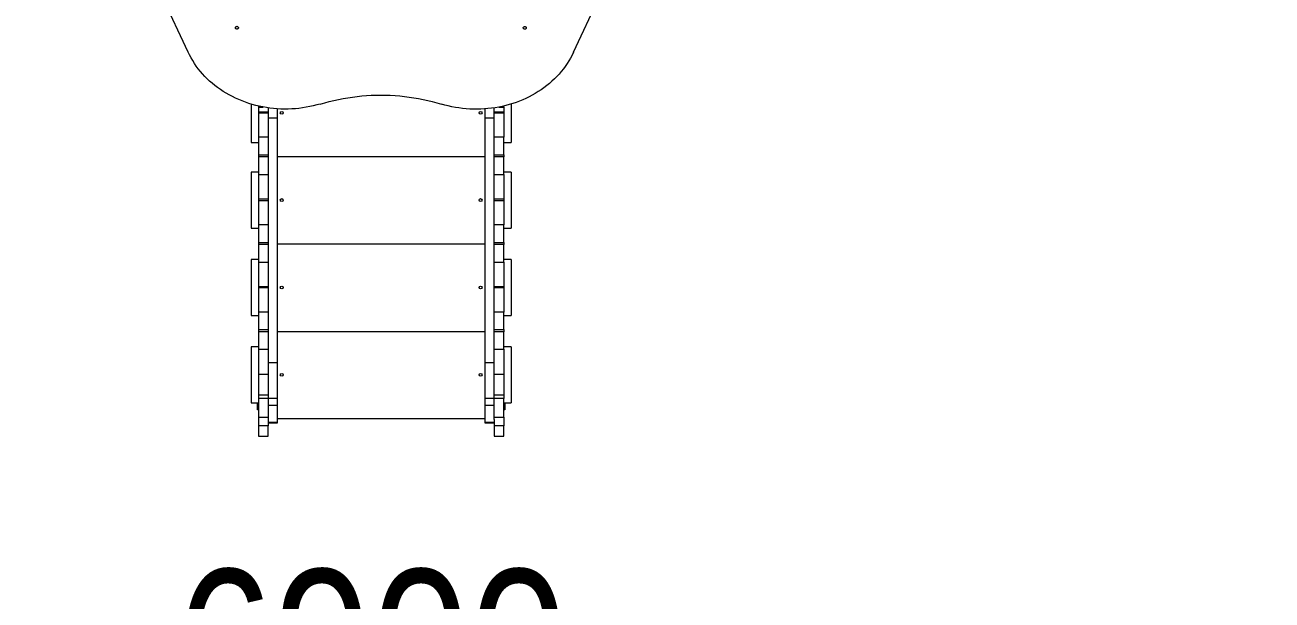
# Model space of a CAD drawing. Header units: millimetres. Extents: x -5010 to 6597, y -5069 to 5109.
# Drawn here: x -1075 to 2486, y -2494 to -851 of the extents above; entities that cross this region are included whole.
import ezdxf

# ---------------------------------------------------------------- set-up
doc = ezdxf.new("R2010")
doc.units = ezdxf.units.MM
for name, color, linetype in [('DIKOM_ОБЪЕКТ', 7, 'Continuous'), ('DIKOM_РАЗМЕР_ЗОНА', 7, 'Continuous'), ('DIKOM_РАЗМЕР_ОБЪЕКТА', 7, 'Continuous')]:
    doc.layers.add(name, color=color, linetype=linetype)
doc.styles.add('style1', font='arial.ttf', dxfattribs={"width": 0.8})
doc.dimstyles.new('1-50', dxfattribs={"dimtxt": 300, "dimasz": 200, "dimexe": 100, "dimexo": 0, "dimgap": 100, "dimtad": 1, "dimtxsty": 'style1', "dimcen": 200, "dimclrd": 7, "dimclre": 7, "dimclrt": 7, "dimadec": 1, "dimazin": 2, "dimtfac": 1, "dimtmove": 0, "dimatfit": 2, "dimfxl": 0, "dimlwd": 25, "dimlwe": 18, "dimarcsym": 0})

# ---------------------------------------------------------------- blocks, each defined once
blk = doc.blocks.new('*D9')
at = {"layer": 'Defpoints', "color": 0, "transparency": 16777216}
for p in [(291.3, 3608.6), (3201.6, -2426.6), (4391.2, -2426.6)]:
    blk.add_point(p, dxfattribs=at)
at = {"layer": 'DIKOM_РАЗМЕР_ОБЪЕКТА', "color": 7, "lineweight": 18, "transparency": 16777216}
for p, q in [((291.3, 3608.6), (4491.2, 3608.6)), ((3201.6, -2426.6), (4491.2, -2426.6))]:
    blk.add_line(p, q, dxfattribs=at)
at = {"layer": 'DIKOM_РАЗМЕР_ОБЪЕКТА', "color": 7, "lineweight": 25, "transparency": 16777216}
blk.add_line((4391.2, 3408.6), (4391.2, -2226.6), dxfattribs=at)
at = {"layer": 'DIKOM_РАЗМЕР_ОБЪЕКТА', "color": 7, "transparency": 16777216}
for points in [[(4357.9, 3408.6), (4424.6, 3408.6), (4391.2, 3608.6)], [(4357.9, -2226.6), (4424.6, -2226.6), (4391.2, -2426.6)]]:
    blk.add_solid(points, dxfattribs=at)
at = {"layer": 'DIKOM_РАЗМЕР_ОБЪЕКТА', "color": 7, "transparency": 16777216, "insert": (4061.5, 287.3), "char_height": 300, "attachment_point": 5, "rotation": 90, "style": 'style1'}
blk.add_mtext('{\\H1.5x;6000}', dxfattribs=at)
blk = doc.blocks.new('*D10')
at = {"layer": 'Defpoints', "color": 0, "transparency": 16777216}
for p in [(3389.6, 467.8), (-3510.4, -215.5), (3389.6, -2964)]:
    blk.add_point(p, dxfattribs=at)
at = {"layer": 'DIKOM_РАЗМЕР_ОБЪЕКТА', "color": 7, "lineweight": 18, "transparency": 16777216}
for p, q in [((3389.6, 467.8), (3389.6, -3064)), ((-3510.4, -215.5), (-3510.4, -3064))]:
    blk.add_line(p, q, dxfattribs=at)
at = {"layer": 'DIKOM_РАЗМЕР_ОБЪЕКТА', "color": 7, "lineweight": 25, "transparency": 16777216}
blk.add_line((-3310.4, -2964), (3189.6, -2964), dxfattribs=at)
at = {"layer": 'DIKOM_РАЗМЕР_ОБЪЕКТА', "color": 7, "transparency": 16777216}
for points in [[(-3310.4, -2930.7), (-3310.4, -2997.4), (-3510.4, -2964)], [(3189.6, -2930.7), (3189.6, -2997.4), (3389.6, -2964)]]:
    blk.add_solid(points, dxfattribs=at)
at = {"layer": 'DIKOM_РАЗМЕР_ОБЪЕКТА', "color": 7, "transparency": 16777216, "insert": (-85, -2634.3), "char_height": 300, "attachment_point": 5, "style": 'style1'}
blk.add_mtext('{\\H1.5x;6900}', dxfattribs=at)
blk = doc.blocks.new('*D11')
at = {"layer": 'Defpoints', "color": 0, "transparency": 16777216}
for p in [(97.8, 5108.6), (2495.6, -4426.6), (6497.5, -4426.6)]:
    blk.add_point(p, dxfattribs=at)
at = {"layer": 'DIKOM_РАЗМЕР_ЗОНА', "color": 7, "lineweight": 18, "transparency": 16777216}
for p, q in [((97.8, 5108.6), (6597.5, 5108.6)), ((2495.6, -4426.6), (6597.5, -4426.6))]:
    blk.add_line(p, q, dxfattribs=at)
at = {"layer": 'DIKOM_РАЗМЕР_ЗОНА', "color": 7, "lineweight": 25, "transparency": 16777216}
blk.add_line((6497.5, 4908.6), (6497.5, -4226.6), dxfattribs=at)
at = {"layer": 'DIKOM_РАЗМЕР_ЗОНА', "color": 7, "transparency": 16777216}
for points in [[(6464.1, 4908.6), (6530.8, 4908.6), (6497.5, 5108.6)], [(6464.1, -4226.6), (6530.8, -4226.6), (6497.5, -4426.6)]]:
    blk.add_solid(points, dxfattribs=at)
at = {"layer": 'DIKOM_РАЗМЕР_ЗОНА', "color": 7, "transparency": 16777216, "insert": (6167.7, -51.5), "char_height": 300, "attachment_point": 5, "rotation": 90, "style": 'style1'}
blk.add_mtext('{\\H1.5x;9500}', dxfattribs=at)
blk = doc.blocks.new('*D12')
at = {"layer": 'Defpoints', "color": 0, "transparency": 16777216}
for p in [(-5010.4, 5.4), (4889.6, 5.4), (-5010.4, -4969.2)]:
    blk.add_point(p, dxfattribs=at)
at = {"layer": 'DIKOM_РАЗМЕР_ЗОНА', "color": 7, "lineweight": 18, "transparency": 16777216}
for p, q in [((-5010.4, 5.4), (-5010.4, -5069.2)), ((4889.6, 5.4), (4889.6, -5069.2))]:
    blk.add_line(p, q, dxfattribs=at)
at = {"layer": 'DIKOM_РАЗМЕР_ЗОНА', "color": 7, "lineweight": 25, "transparency": 16777216}
blk.add_line((4689.6, -4969.2), (-4810.4, -4969.2), dxfattribs=at)
at = {"layer": 'DIKOM_РАЗМЕР_ЗОНА', "color": 7, "transparency": 16777216}
for points in [[(-4810.4, -4935.9), (-4810.4, -5002.6), (-5010.4, -4969.2)], [(4689.6, -4935.9), (4689.6, -5002.6), (4889.6, -4969.2)]]:
    blk.add_solid(points, dxfattribs=at)
at = {"layer": 'DIKOM_РАЗМЕР_ЗОНА', "color": 7, "transparency": 16777216, "insert": (-57.6, -4639.5), "char_height": 300, "attachment_point": 5, "style": 'style1'}
blk.add_mtext('{\\H1.5x;9900}', dxfattribs=at)

msp = doc.modelspace()

# ---------------------------------------------------------------- linework, layer by layer
at = {"layer": 'DIKOM_ОБЪЕКТ', "color": 7, "linetype": 'Continuous', "lineweight": 15}
for p, q in [((-609.598, -928.756), (-701.742, -730.442)), ((491.303, -929.415), (583.764, -731.266)), ((-429.206, -1077.349), (-429.206, -1186.97)), ((-408.206, -1082.893), (-408.206, -1085.649)), ((-408.206, -1085.649), (-395.013, -1085.649)), ((-408.206, -1085.649), (-408.206, -1099.191)), ((-408.206, -1099.191), (-381.206, -1099.191)), ((-408.206, -1099.191), (-408.206, -1102.191)), ((-408.206, -1102.191), (-381.206, -1102.191)), ((-408.206, -1102.191), (-408.206, -1172.191)), ((-381.206, -1087.956), (-381.206, -1117.736)), ((-354.206, -1117.736), (-354.206, -1090.819)), ((237.794, -1091.003), (237.794, -1117.736)), ((264.794, -1117.736), (264.794, -1088.003)), ((264.794, -1099.191), (291.794, -1099.191)), ((264.794, -1102.191), (291.794, -1102.191)), ((278.47, -1085.649), (291.794, -1085.649)), ((291.794, -1085.649), (291.794, -1082.796)), ((291.794, -1085.649), (291.794, -1099.191)), ((291.794, -1099.191), (291.794, -1102.191)), ((291.794, -1102.191), (291.794, -1172.191)), ((312.794, -1077.133), (312.794, -1186.97)), ((-354.206, -1117.736), (-381.206, -1117.736)), ((-381.206, -1117.736), (-381.206, -1815.781)), ((-354.206, -1815.781), (-354.206, -1117.736)), ((264.794, -1117.736), (237.794, -1117.736)), ((237.794, -1117.736), (237.794, -1815.781)), ((264.794, -1815.781), (264.794, -1117.736)), ((-381.206, -1172.191), (-408.206, -1172.191)), ((-408.206, -1172.191), (-408.206, -1222.191)), ((291.794, -1172.191), (264.794, -1172.191)), ((291.794, -1222.191), (291.794, -1172.191)), ((-429.206, -1186.97), (-408.206, -1186.97)), ((291.794, -1186.97), (312.794, -1186.97)), ((-408.206, -1222.191), (-381.206, -1222.191)), ((-408.206, -1222.191), (-408.206, -1228.191)), ((-381.206, -1228.191), (-408.206, -1228.191)), ((-408.206, -1228.191), (-408.206, -1278.191)), ((-354.206, -1227.191), (237.794, -1227.191)), ((264.794, -1222.191), (291.794, -1222.191)), ((291.794, -1228.191), (264.794, -1228.191)), ((291.794, -1222.191), (291.794, -1228.191)), ((291.794, -1278.191), (291.794, -1228.191)), ((-408.206, -1271.191), (-429.206, -1271.191)), ((-429.206, -1271.191), (-429.206, -1431.191)), ((-408.206, -1278.191), (-381.206, -1278.191)), ((-408.206, -1278.191), (-408.206, -1348.191)), ((264.794, -1278.191), (291.794, -1278.191)), ((312.794, -1271.191), (291.794, -1271.191)), ((291.794, -1278.191), (291.794, -1348.191)), ((312.794, -1271.191), (312.794, -1431.191)), ((-408.206, -1348.191), (-381.206, -1348.191)), ((-408.206, -1348.191), (-408.206, -1352.191)), ((-408.206, -1352.191), (-381.206, -1352.191)), ((-408.206, -1352.191), (-408.206, -1422.191)), ((264.794, -1348.191), (291.794, -1348.191)), ((264.794, -1352.191), (291.794, -1352.191)), ((291.794, -1348.191), (291.794, -1352.191)), ((291.794, -1352.191), (291.794, -1422.191)), ((-381.206, -1422.191), (-408.206, -1422.191)), ((-408.206, -1422.191), (-408.206, -1472.191)), ((291.794, -1422.191), (264.794, -1422.191)), ((291.794, -1472.191), (291.794, -1422.191)), ((-429.206, -1431.191), (-408.206, -1431.191)), ((291.794, -1431.191), (312.794, -1431.191)), ((-408.206, -1472.191), (-381.206, -1472.191)), ((-408.206, -1472.191), (-408.206, -1478.191)), ((-381.206, -1478.191), (-408.206, -1478.191)), ((-408.206, -1478.191), (-408.206, -1528.191)), ((-354.206, -1476.191), (237.794, -1476.191)), ((264.794, -1472.191), (291.794, -1472.191)), ((291.794, -1478.191), (264.794, -1478.191)), ((291.794, -1472.191), (291.794, -1478.191)), ((291.794, -1528.191), (291.794, -1478.191)), ((-408.206, -1521.191), (-429.206, -1521.191)), ((-429.206, -1521.191), (-429.206, -1669.583)), ((-408.206, -1528.191), (-381.206, -1528.191)), ((-408.206, -1528.191), (-408.206, -1598.191)), ((264.794, -1528.191), (291.794, -1528.191)), ((312.794, -1521.191), (291.794, -1521.191)), ((291.794, -1528.191), (291.794, -1598.191)), ((312.794, -1521.191), (312.794, -1681.191)), ((-408.206, -1598.191), (-381.206, -1598.191)), ((-408.206, -1598.191), (-408.206, -1601.191)), ((-408.206, -1601.191), (-381.206, -1601.191)), ((-408.206, -1601.191), (-408.206, -1671.191)), ((264.794, -1598.191), (291.794, -1598.191)), ((264.794, -1601.191), (291.794, -1601.191)), ((291.794, -1598.191), (291.794, -1601.191)), ((291.794, -1601.191), (291.794, -1671.191)), ((-429.206, -1669.583), (-429.206, -1681.191)), ((-381.206, -1671.191), (-408.206, -1671.191)), ((-408.206, -1671.191), (-408.206, -1721.191)), ((291.794, -1671.191), (264.794, -1671.191)), ((291.794, -1721.191), (291.794, -1671.191)), ((-429.206, -1681.191), (-408.206, -1681.191)), ((291.794, -1681.191), (312.794, -1681.191)), ((-408.206, -1721.191), (-381.206, -1721.191)), ((-408.206, -1721.191), (-408.206, -1727.191)), ((-381.206, -1727.191), (-408.206, -1727.191)), ((-408.206, -1727.191), (-408.206, -1777.191)), ((-354.206, -1726.191), (237.794, -1726.191)), ((264.794, -1721.191), (291.794, -1721.191)), ((291.794, -1727.191), (264.794, -1727.191)), ((291.794, -1721.191), (291.794, -1727.191)), ((291.794, -1777.191), (291.794, -1727.191)), ((-408.206, -1770.191), (-429.206, -1770.191)), ((-429.206, -1770.191), (-429.206, -1930.191)), ((-408.206, -1777.191), (-381.206, -1777.191)), ((-408.206, -1777.191), (-408.206, -1848.24)), ((264.794, -1777.191), (291.794, -1777.191)), ((312.794, -1770.191), (291.794, -1770.191)), ((291.794, -1777.191), (291.794, -1848.24)), ((312.794, -1770.191), (312.794, -1930.191)), ((-354.206, -1815.781), (-381.206, -1815.781)), ((-381.206, -1815.781), (-381.206, -1917.65)), ((-354.206, -1917.65), (-354.206, -1815.781)), ((264.794, -1815.781), (237.794, -1815.781)), ((237.794, -1815.781), (237.794, -1917.65)), ((264.794, -1917.65), (264.794, -1815.781)), ((-408.206, -1848.24), (-381.206, -1848.24)), ((-408.206, -1848.24), (-408.206, -1907.152)), ((264.794, -1848.24), (291.794, -1848.24)), ((291.794, -1848.24), (291.794, -1907.152)), ((-408.206, -1907.152), (-381.206, -1907.152)), ((-408.206, -1907.152), (-408.206, -1917.94)), ((-381.206, -1917.94), (-408.206, -1917.94)), ((-408.206, -1917.94), (-408.206, -1970.875)), ((-354.206, -1917.65), (-381.206, -1917.65)), ((-381.206, -1917.65), (-381.206, -1937.778)), ((-354.206, -1937.778), (-354.206, -1917.65)), ((264.794, -1917.65), (237.794, -1917.65)), ((237.794, -1917.65), (237.794, -1937.778)), ((264.794, -1907.152), (291.794, -1907.152)), ((264.794, -1937.778), (264.794, -1917.65)), ((291.794, -1917.94), (264.794, -1917.94)), ((291.794, -1907.152), (291.794, -1917.94)), ((291.794, -1970.875), (291.794, -1917.94)), ((-429.206, -1930.191), (-408.206, -1930.191)), ((-411.206, -1950.191), (-411.206, -1930.191)), ((-408.206, -1950.191), (-411.206, -1950.191)), ((-354.206, -1937.778), (-381.206, -1937.778)), ((-381.206, -1937.778), (-381.206, -1977.544)), ((-354.206, -1986.436), (-354.206, -1937.778)), ((264.794, -1937.778), (237.794, -1937.778)), ((237.794, -1937.778), (237.794, -1986.436)), ((264.794, -1977.544), (264.794, -1937.778)), ((291.794, -1930.191), (312.794, -1930.191)), ((294.794, -1950.191), (291.794, -1950.191)), ((294.794, -1930.191), (294.794, -1950.191)), ((-408.206, -1970.875), (-381.206, -1970.875)), ((-408.206, -1970.875), (-408.206, -1996.062)), ((-381.206, -1977.544), (-381.206, -1996.062)), ((-354.206, -1986.436), (-381.206, -1986.436)), ((-381.206, -1987.084), (-354.206, -1987.084)), ((-354.206, -1975.191), (237.794, -1975.191)), ((-354.206, -1987.084), (-354.206, -1986.436)), ((264.794, -1986.436), (237.794, -1986.436)), ((237.794, -1986.436), (237.794, -1987.084)), ((237.794, -1987.084), (264.794, -1987.084)), ((264.794, -1970.875), (291.794, -1970.875)), ((264.794, -1977.544), (264.794, -1996.062)), ((291.794, -1970.875), (291.794, -1996.062)), ((-381.206, -1996.062), (-408.206, -1996.062)), ((-408.206, -1996.062), (-408.206, -2025.191)), ((-408.206, -2025.191), (-381.206, -2025.191)), ((-381.206, -2025.191), (-381.206, -1996.062)), ((291.794, -1996.062), (264.794, -1996.062)), ((264.794, -1996.062), (264.794, -2025.191)), ((264.794, -2025.191), (291.794, -2025.191)), ((291.794, -2025.191), (291.794, -1996.062))]:
    msp.add_line(p, q, dxfattribs=at)
at = {"layer": 'DIKOM_ОБЪЕКТ', "color": 7, "linetype": 'Continuous', "lineweight": 15, "flags": 128}
for points in [[(-474.411, -859.199), (-474.232, -858.126), (-473.711, -857.14), (-472.89, -856.321), (-471.836, -855.735), (-470.634, -855.43), (-469.382, -855.431), (-468.18, -855.737), (-467.127, -856.324), (-466.308, -857.144), (-465.788, -858.131), (-465.611, -859.205), (-465.79, -860.278), (-466.311, -861.265), (-467.132, -862.084), (-468.186, -862.669), (-469.388, -862.974), (-470.64, -862.973), (-471.842, -862.667), (-472.895, -862.08), (-473.714, -861.26), (-474.234, -860.273), (-474.411, -859.199)], [(-469.848, -855.51), (-470.068, -855.487), (-470.497, -855.415)], [(347.589, -859.726), (347.768, -858.653), (348.289, -857.667), (349.11, -856.847), (350.164, -856.262), (351.366, -855.957), (352.618, -855.958), (353.82, -856.264), (354.873, -856.851), (355.692, -857.671), (356.211, -858.658), (356.389, -859.732), (356.21, -860.805), (355.689, -861.792), (354.868, -862.611), (353.814, -863.196), (352.612, -863.501), (351.359, -863.5), (350.158, -863.194), (349.105, -862.607), (348.286, -861.787), (347.766, -860.8), (347.589, -859.726)], [(-232.243, -1077.012), (-242.113, -1079.836), (-252.091, -1082.363), (-262.163, -1084.588), (-272.318, -1086.51), (-282.544, -1088.127), (-292.829, -1089.435), (-303.16, -1090.434), (-313.525, -1091.123), (-323.911, -1091.5), (-334.305, -1091.565), (-344.696, -1091.319), (-355.072, -1090.761), (-365.418, -1089.891), (-375.724, -1088.712), (-385.976, -1087.225), (-396.162, -1085.43), (-406.271, -1083.332), (-416.289, -1080.931), (-426.206, -1078.231), (-436.009, -1075.235), (-445.685, -1071.947), (-455.225, -1068.37), (-464.615, -1064.509), (-473.846, -1060.369), (-482.905, -1055.955), (-491.783, -1051.271), (-500.467, -1046.324), (-508.949, -1041.119), (-517.217, -1035.663), (-525.262, -1029.962), (-533.074, -1024.023), (-540.644, -1017.853), (-547.963, -1011.46), (-555.021, -1004.851), (-561.811, -998.034), (-568.323, -991.017), (-574.552, -983.81), (-580.488, -976.42), (-586.125, -968.856), (-591.456, -961.128), (-596.475, -953.244), (-601.175, -945.214), (-605.551, -937.049), (-609.598, -928.756)], [(491.303, -929.415), (487.243, -937.701), (482.853, -945.86), (478.14, -953.883), (473.108, -961.759), (467.765, -969.48), (462.116, -977.036), (456.168, -984.417), (449.929, -991.616), (443.405, -998.623), (436.605, -1005.431), (429.537, -1012.03), (422.209, -1018.414), (414.63, -1024.573), (406.809, -1030.502), (398.755, -1036.192), (390.479, -1041.638), (381.991, -1046.831), (373.299, -1051.768), (364.415, -1056.44), (355.35, -1060.843), (346.114, -1064.972), (336.718, -1068.82), (327.174, -1072.385), (317.494, -1075.661), (307.688, -1078.645), (297.768, -1081.333), (287.747, -1083.722), (277.637, -1085.809), (267.449, -1087.591), (257.195, -1089.066), (246.889, -1090.233), (236.543, -1091.09), (226.168, -1091.636), (215.778, -1091.871), (205.385, -1091.794), (195.001, -1091.405), (184.639, -1090.704), (174.311, -1089.694), (164.029, -1088.374), (153.807, -1086.746), (143.656, -1084.813), (133.588, -1082.576), (123.616, -1080.039), (113.751, -1077.204)], [(-232.243, -1077.012), (-219.384, -1073.278), (-206.417, -1069.835), (-193.352, -1066.683), (-180.197, -1063.827), (-166.961, -1061.266), (-153.652, -1059.004), (-140.28, -1057.041), (-126.854, -1055.379), (-113.383, -1054.019), (-99.876, -1052.962), (-86.341, -1052.209), (-72.789, -1051.759), (-59.227, -1051.614), (-45.666, -1051.774), (-32.114, -1052.239), (-18.581, -1053.007), (-5.075, -1054.079), (8.395, -1055.454), (21.818, -1057.131), (35.187, -1059.108), (48.492, -1061.386), (61.725, -1063.961), (74.876, -1066.832), (87.936, -1069.998), (100.898, -1073.456), (113.751, -1077.204)]]:
    msp.add_lwpolyline(points, dxfattribs=at)
at = {"layer": 'DIKOM_ОБЪЕКТ', "color": 7, "linetype": 'Continuous', "lineweight": 15}
for centre in [(-342.206, -1102.191), (225.794, -1102.191), (-342.206, -1351.191), (225.794, -1351.191), (-342.206, -1601.191), (225.794, -1601.191), (-342.206, -1850.191), (225.794, -1850.191)]:
    msp.add_circle(centre, 4, dxfattribs=at)
for centre, start, end in [((-470.011, -850.448), 261.128478, 278.871522), ((351.989, -850.976), 261.127711, 278.872289)]:
    msp.add_arc(centre, 5.064, start, end, dxfattribs=at)

# ---------------------------------------------------------------- dimensions: what is measured, and where the dimension line sits
at = {"layer": 'DIKOM_РАЗМЕР_ЗОНА'}
dim = msp.add_linear_dim(base=(6497.466, -4426.587), p1=(97.814, 5108.638), p2=(2495.559, -4426.587), angle=90, text='{\\H1.5x;9500}', dimstyle='1-50', dxfattribs=at)
dim.commit()
dim.dimension.update_dxf_attribs({"geometry": '*D11', "text_midpoint": (6497.466, -51.549), "dimtype": 160})
dim = msp.add_linear_dim(base=(-5010.441, -4969.23), p1=(4889.559, 5.434), p2=(-5010.441, 5.434), text='{\\H1.5x;<>}', dimstyle='1-50', dxfattribs=at)
dim.commit()
dim.dimension.update_dxf_attribs({"geometry": '*D12', "text_midpoint": (-57.555, -4969.23), "dimtype": 160})
at = {"layer": 'DIKOM_РАЗМЕР_ОБЪЕКТА'}
dim = msp.add_linear_dim(base=(4391.229, -2426.587), p1=(291.325, 3608.638), p2=(3201.559, -2426.587), angle=90, text='{\\H1.5x;6000}', dimstyle='1-50', dxfattribs=at)
dim.commit()
dim.dimension.update_dxf_attribs({"geometry": '*D9', "text_midpoint": (4391.229, 287.258), "dimtype": 160})
dim = msp.add_linear_dim(base=(3389.559, -2964.05), p1=(-3510.441, -215.54), p2=(3389.559, 467.833), text='{\\H1.5x;<>}', dimstyle='1-50', dxfattribs=at)
dim.commit()
dim.dimension.update_dxf_attribs({"geometry": '*D10', "text_midpoint": (-85.014, -2964.05), "dimtype": 160})

doc.saveas('drawing.dxf')
